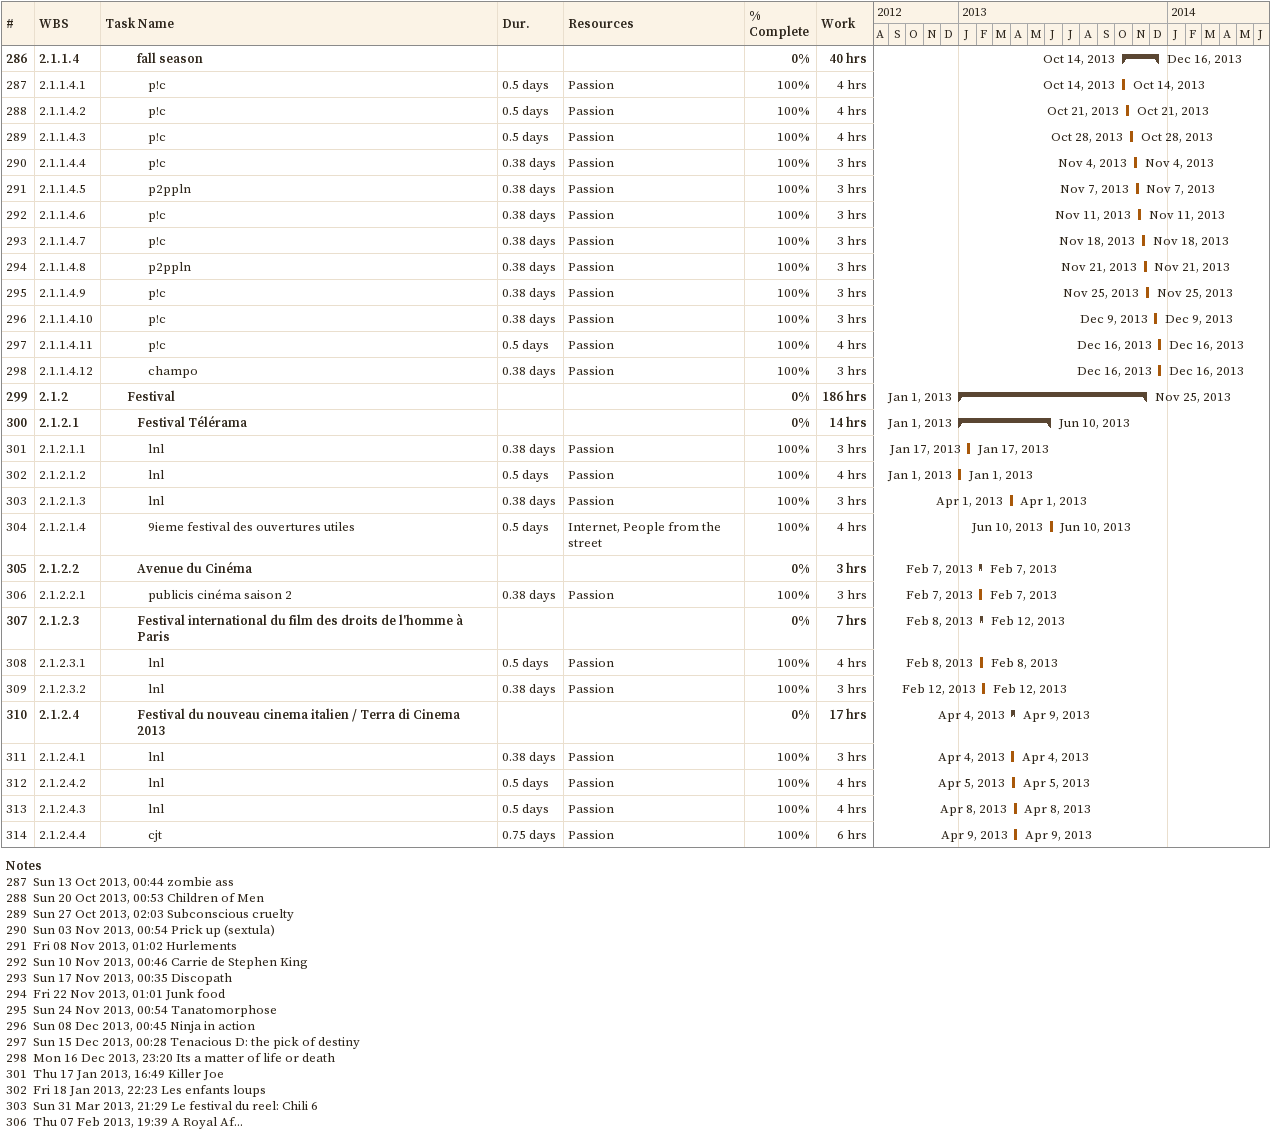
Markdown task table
| ID | WBS | Task | Duration | Start | Finish | Resources | % complete | Work (h) |
|---|---|---|---|---|---|---|---|---|
| 286 | 2.1.1.4 | **fall season** |  | 2013-10-14 | 2013-12-16 |  | 0 | 40 |
| 287 | 2.1.1.4.1 | p!c | 0.5d | 2013-10-14 | 2013-10-14 | Passion | 100 | 4 |
| 288 | 2.1.1.4.2 | p!c | 0.5d | 2013-10-21 | 2013-10-21 | Passion | 100 | 4 |
| 289 | 2.1.1.4.3 | p!c | 0.5d | 2013-10-28 | 2013-10-28 | Passion | 100 | 4 |
| 290 | 2.1.1.4.4 | p!c | 0.38d | 2013-11-04 | 2013-11-04 | Passion | 100 | 3 |
| 291 | 2.1.1.4.5 | p2ppln | 0.38d | 2013-11-07 | 2013-11-07 | Passion | 100 | 3 |
| 292 | 2.1.1.4.6 | p!c | 0.38d | 2013-11-11 | 2013-11-11 | Passion | 100 | 3 |
| 293 | 2.1.1.4.7 | p!c | 0.38d | 2013-11-18 | 2013-11-18 | Passion | 100 | 3 |
| 294 | 2.1.1.4.8 | p2ppln | 0.38d | 2013-11-21 | 2013-11-21 | Passion | 100 | 3 |
| 295 | 2.1.1.4.9 | p!c | 0.38d | 2013-11-25 | 2013-11-25 | Passion | 100 | 3 |
| 296 | 2.1.1.4.10 | p!c | 0.38d | 2013-12-09 | 2013-12-09 | Passion | 100 | 3 |
| 297 | 2.1.1.4.11 | p!c | 0.5d | 2013-12-16 | 2013-12-16 | Passion | 100 | 4 |
| 298 | 2.1.1.4.12 | champo | 0.38d | 2013-12-16 | 2013-12-16 | Passion | 100 | 3 |
| 299 | 2.1.2 | **Festival** |  | 2013-01-01 | 2013-11-25 |  | 0 | 186 |
| 300 | 2.1.2.1 | **Festival Télérama** |  | 2013-01-01 | 2013-06-10 |  | 0 | 14 |
| 301 | 2.1.2.1.1 | lnl | 0.38d | 2013-01-17 | 2013-01-17 | Passion | 100 | 3 |
| 302 | 2.1.2.1.2 | lnl | 0.5d | 2013-01-01 | 2013-01-01 | Passion | 100 | 4 |
| 303 | 2.1.2.1.3 | lnl | 0.38d | 2013-04-01 | 2013-04-01 | Passion | 100 | 3 |
| 304 | 2.1.2.1.4 | 9ieme festival des ouvertures utiles | 0.5d | 2013-06-10 | 2013-06-10 | Internet, People from the street | 100 | 4 |
| 305 | 2.1.2.2 | **Avenue du Cinéma** |  | 2013-02-07 | 2013-02-07 |  | 0 | 3 |
| 306 | 2.1.2.2.1 | publicis cinéma saison 2 | 0.38d | 2013-02-07 | 2013-02-07 | Passion | 100 | 3 |
| 307 | 2.1.2.3 | **Festival international du film des droits de l'homme à Paris** |  | 2013-02-08 | 2013-02-12 |  | 0 | 7 |
| 308 | 2.1.2.3.1 | lnl | 0.5d | 2013-02-08 | 2013-02-08 | Passion | 100 | 4 |
| 309 | 2.1.2.3.2 | lnl | 0.38d | 2013-02-12 | 2013-02-12 | Passion | 100 | 3 |
| 310 | 2.1.2.4 | **Festival du nouveau cinema italien / Terra di Cinema 2013** |  | 2013-04-04 | 2013-04-09 |  | 0 | 17 |
| 311 | 2.1.2.4.1 | lnl | 0.38d | 2013-04-04 | 2013-04-04 | Passion | 100 | 3 |
| 312 | 2.1.2.4.2 | lnl | 0.5d | 2013-04-05 | 2013-04-05 | Passion | 100 | 4 |
| 313 | 2.1.2.4.3 | lnl | 0.5d | 2013-04-08 | 2013-04-08 | Passion | 100 | 4 |
| 314 | 2.1.2.4.4 | cjt | 0.75d | 2013-04-09 | 2013-04-09 | Passion | 100 | 6 |

Notes
- 287: Sun 13 Oct 2013, 00:44 zombie ass
- 288: Sun 20 Oct 2013, 00:53 Children of Men
- 289: Sun 27 Oct 2013, 02:03 Subconscious cruelty
- 290: Sun 03 Nov 2013, 00:54 Prick up (sextula)
- 291: Fri 08 Nov 2013, 01:02 Hurlements
- 292: Sun 10 Nov 2013, 00:46 Carrie de Stephen King
- 293: Sun 17 Nov 2013, 00:35 Discopath
- 294: Fri 22 Nov 2013, 01:01 Junk food
- 295: Sun 24 Nov 2013, 00:54 Tanatomorphose
- 296: Sun 08 Dec 2013, 00:45 Ninja in action
- 297: Sun 15 Dec 2013, 00:28 Tenacious D: the pick of destiny
- 298: Mon 16 Dec 2013, 23:20 Its a matter of life or death
- 301: Thu 17 Jan 2013, 16:49 Killer Joe
- 302: Fri 18 Jan 2013, 22:23 Les enfants loups
- 303: Sun 31 Mar 2013, 21:29 Le festival du reel: Chili 6
- 306: Thu 07 Feb 2013, 19:39 A Royal Af...
